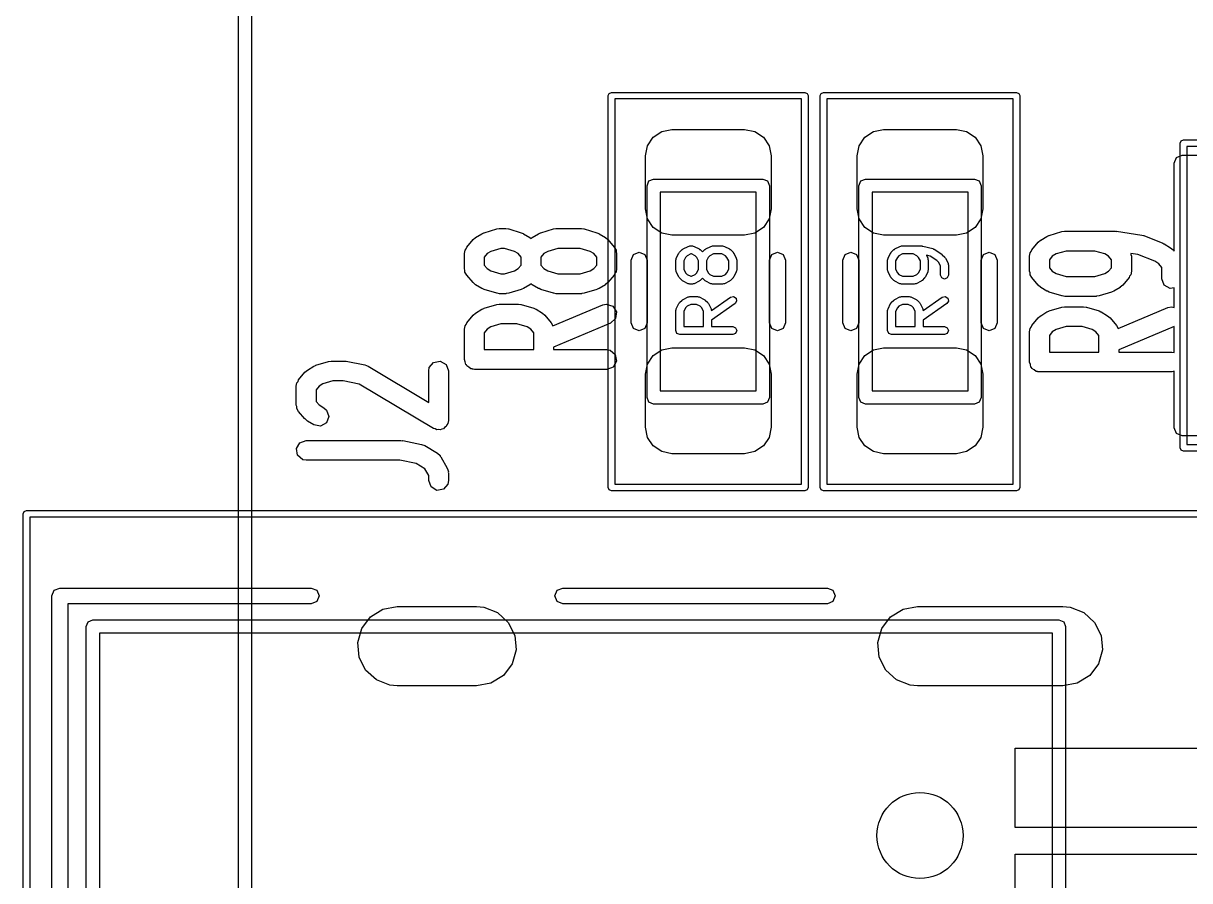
# Model space of a CAD drawing. Extents: x 3.67 to 6.5, y -4.53 to -1.6.
# Drawn here: x 3.6742 to 4.0212, y -3.2264 to -2.9714 of the extents above; entities that cross this region are included whole.
import ezdxf

# ---------------------------------------------------------------- set-up
doc = ezdxf.new("R2010")
doc.units = 0
doc.header["$MEASUREMENT"] = 0
doc.layers.add('BLACK', color=7, linetype='CONTINUOUS')

msp = doc.modelspace()

# ---------------------------------------------------------------- linework, layer by layer
at = {"layer": 'BLACK', "linetype": 'CONTINUOUS'}
for p, q in [((3.73819, -3.51378), (3.73819, -1.9685)), ((3.74213, -1.9685), (3.74213, -3.51378)), ((3.84823, -2.99291), (3.84852, -2.99222)), ((3.84823, -3.10945), (3.84823, -2.99291)), ((3.84852, -2.99222), (3.84921, -2.99193)), ((3.84921, -2.99193), (3.90669, -2.99193)), ((3.8502, -2.9939), (3.8502, -3.10846)), ((3.90571, -2.9939), (3.8502, -2.9939)), ((3.90571, -3.10846), (3.90571, -2.9939)), ((3.90669, -2.99193), (3.90739, -2.99222)), ((3.90739, -2.99222), (3.90768, -2.99291)), ((3.90768, -2.99291), (3.90768, -3.10945)), ((3.91122, -2.99291), (3.91151, -2.99222)), ((3.91122, -3.10945), (3.91122, -2.99291)), ((3.91151, -2.99222), (3.9122, -2.99193)), ((3.9122, -2.99193), (3.96969, -2.99193)), ((3.91319, -2.9939), (3.91319, -3.10846)), ((3.9687, -2.9939), (3.91319, -2.9939)), ((3.9687, -3.10846), (3.9687, -2.9939)), ((3.96969, -2.99193), (3.97038, -2.99222)), ((3.97038, -2.99222), (3.97067, -2.99291)), ((3.97067, -2.99291), (3.97067, -3.10945)), ((3.86156, -3.00526), (3.86411, -3.00355)), ((3.86411, -3.00355), (3.86713, -3.00295)), ((3.86713, -3.00295), (3.88878, -3.00295)), ((3.88878, -3.00295), (3.89179, -3.00355)), ((3.89179, -3.00355), (3.89435, -3.00526)), ((3.92455, -3.00526), (3.9271, -3.00355)), ((3.9271, -3.00355), (3.93012, -3.00295)), ((3.93012, -3.00295), (3.95177, -3.00295)), ((3.95177, -3.00295), (3.95478, -3.00355)), ((3.95478, -3.00355), (3.95734, -3.00526)), ((3.85925, -3.01083), (3.85985, -3.00781)), ((3.85985, -3.00781), (3.86156, -3.00526)), ((3.89435, -3.00526), (3.89605, -3.00781)), ((3.89605, -3.00781), (3.89665, -3.01083)), ((3.92224, -3.01083), (3.92284, -3.00781)), ((3.92284, -3.00781), (3.92455, -3.00526)), ((3.95734, -3.00526), (3.95905, -3.00781)), ((3.95905, -3.00781), (3.95965, -3.01083)), ((4.01831, -3.00709), (4.0186, -3.00639)), ((4.01831, -3.09764), (4.01831, -3.00709)), ((4.0186, -3.00639), (4.01929, -3.0061)), ((4.01929, -3.0061), (4.20433, -3.0061)), ((3.85925, -3.02657), (3.85925, -3.01083)), ((3.89665, -3.01083), (3.89665, -3.02657)), ((3.92224, -3.02657), (3.92224, -3.01083)), ((3.95965, -3.01083), (3.95965, -3.02657)), ((4.01654, -3.01299), (4.01723, -3.01132)), ((4.01723, -3.01132), (4.0189, -3.01063)), ((4.0189, -3.01063), (4.17677, -3.01063)), ((4.02028, -3.00807), (4.02028, -3.09665)), ((4.20335, -3.00807), (4.02028, -3.00807)), ((4.01654, -3.03912), (4.01654, -3.01299)), ((3.85974, -3.01969), (3.86032, -3.01829)), ((3.86032, -3.01829), (3.86171, -3.01772)), ((3.86171, -3.01772), (3.89419, -3.01772)), ((3.89419, -3.01772), (3.89558, -3.01829)), ((3.89558, -3.01829), (3.89616, -3.01969)), ((3.92274, -3.01969), (3.92331, -3.01829)), ((3.92331, -3.01829), (3.9247, -3.01772)), ((3.9247, -3.01772), (3.95719, -3.01772)), ((3.95719, -3.01772), (3.95858, -3.01829)), ((3.95858, -3.01829), (3.95915, -3.01969)), ((3.85974, -3.08268), (3.85974, -3.01969)), ((3.86368, -3.02165), (3.86368, -3.08071)), ((3.89222, -3.02165), (3.86368, -3.02165)), ((3.89222, -3.08071), (3.89222, -3.02165)), ((3.89616, -3.01969), (3.89616, -3.08268)), ((3.92274, -3.08268), (3.92274, -3.01969)), ((3.92667, -3.02165), (3.92667, -3.08071)), ((3.95522, -3.02165), (3.92667, -3.02165)), ((3.95522, -3.08071), (3.95522, -3.02165)), ((3.95915, -3.01969), (3.95915, -3.08268)), ((3.85985, -3.02959), (3.85925, -3.02657)), ((3.89665, -3.02657), (3.89605, -3.02959)), ((3.92284, -3.02959), (3.92224, -3.02657)), ((3.95965, -3.02657), (3.95905, -3.02959)), ((3.86156, -3.03214), (3.85985, -3.02959)), ((3.86411, -3.03385), (3.86156, -3.03214)), ((3.89435, -3.03214), (3.89179, -3.03385)), ((3.89605, -3.02959), (3.89435, -3.03214)), ((3.92455, -3.03214), (3.92284, -3.02959)), ((3.9271, -3.03385), (3.92455, -3.03214)), ((3.95734, -3.03214), (3.95478, -3.03385)), ((3.95905, -3.02959), (3.95734, -3.03214)), ((3.8061, -3.03799), (3.80798, -3.03574)), ((3.80798, -3.03574), (3.8087, -3.03512)), ((3.8087, -3.03512), (3.80873, -3.03509)), ((3.80873, -3.03509), (3.8106, -3.03397)), ((3.8106, -3.03397), (3.81116, -3.03375)), ((3.81116, -3.03375), (3.81127, -3.03367)), ((3.81127, -3.03367), (3.81502, -3.03255)), ((3.81502, -3.03255), (3.81577, -3.03246)), ((3.81577, -3.03246), (3.81587, -3.03242)), ((3.81587, -3.03242), (3.81774, -3.03242)), ((3.81774, -3.03242), (3.81849, -3.03255)), ((3.81849, -3.03255), (3.81859, -3.03255)), ((3.81859, -3.03255), (3.82234, -3.03367)), ((3.82234, -3.03367), (3.82288, -3.03394)), ((3.82288, -3.03394), (3.82301, -3.03397)), ((3.82301, -3.03397), (3.82489, -3.03509)), ((3.82489, -3.03509), (3.82524, -3.0354)), ((3.82524, -3.0354), (3.82558, -3.03512)), ((3.82558, -3.03512), (3.8256, -3.03509)), ((3.8256, -3.03509), (3.82747, -3.03397)), ((3.82747, -3.03397), (3.82804, -3.03375)), ((3.82804, -3.03375), (3.82814, -3.03367)), ((3.82814, -3.03367), (3.83189, -3.03255)), ((3.83189, -3.03255), (3.83264, -3.03246)), ((3.83264, -3.03246), (3.83274, -3.03242)), ((3.83274, -3.03242), (3.84024, -3.03242)), ((3.84024, -3.03242), (3.84098, -3.03255)), ((3.84098, -3.03255), (3.84109, -3.03255)), ((3.84109, -3.03255), (3.84484, -3.03367)), ((3.84484, -3.03367), (3.84538, -3.03394)), ((3.84538, -3.03394), (3.84551, -3.03397)), ((3.84551, -3.03397), (3.84739, -3.03509)), ((3.84739, -3.03509), (3.8481, -3.03572)), ((3.8481, -3.03572), (3.84813, -3.03574)), ((3.84813, -3.03574), (3.85001, -3.03799)), ((3.86713, -3.03445), (3.86411, -3.03385)), ((3.88878, -3.03445), (3.86713, -3.03445)), ((3.89179, -3.03385), (3.88878, -3.03445)), ((3.93012, -3.03445), (3.9271, -3.03385)), ((3.95177, -3.03445), (3.93012, -3.03445)), ((3.95478, -3.03385), (3.95177, -3.03445)), ((3.97684, -3.03588), (3.97871, -3.03476)), ((3.97871, -3.03476), (3.97927, -3.03454)), ((3.97927, -3.03454), (3.97938, -3.03446)), ((3.97938, -3.03446), (3.98313, -3.03334)), ((3.98313, -3.03334), (3.98388, -3.03325)), ((3.98388, -3.03325), (3.98398, -3.03321)), ((3.98398, -3.03321), (3.99898, -3.03321)), ((3.99898, -3.03321), (3.9993, -3.03327)), ((3.9993, -3.03327), (3.99942, -3.03324)), ((3.99942, -3.03324), (4.00692, -3.03437)), ((4.00692, -3.03437), (4.00743, -3.03454)), ((4.00743, -3.03454), (4.00757, -3.03455)), ((4.00757, -3.03455), (4.0132, -3.0368)), ((3.80542, -3.03988), (3.8056, -3.03887)), ((3.8056, -3.03887), (3.80593, -3.03847)), ((3.80593, -3.03847), (3.8061, -3.03799)), ((3.81332, -3.03922), (3.81219, -3.0399)), ((3.8163, -3.03833), (3.81332, -3.03922)), ((3.81731, -3.03833), (3.8163, -3.03833)), ((3.82029, -3.03922), (3.81731, -3.03833)), ((3.82142, -3.0399), (3.82029, -3.03922)), ((3.8302, -3.03922), (3.82907, -3.0399)), ((3.83318, -3.03833), (3.8302, -3.03922)), ((3.83981, -3.03833), (3.83318, -3.03833)), ((3.84279, -3.03922), (3.83981, -3.03833)), ((3.84392, -3.0399), (3.84279, -3.03922)), ((3.85001, -3.03799), (3.85052, -3.03888)), ((3.85052, -3.03888), (3.85052, -3.03939)), ((3.8694, -3.03947), (3.87015, -3.03872)), ((3.87015, -3.03872), (3.87033, -3.03865)), ((3.87033, -3.03865), (3.87046, -3.0385)), ((3.87046, -3.0385), (3.87196, -3.03775)), ((3.87196, -3.03775), (3.87224, -3.03773)), ((3.87224, -3.03773), (3.87249, -3.03763)), ((3.87249, -3.03763), (3.87324, -3.03763)), ((3.87324, -3.03763), (3.87349, -3.03773)), ((3.87349, -3.03773), (3.87377, -3.03775)), ((3.87377, -3.03775), (3.87527, -3.0385)), ((3.87527, -3.0385), (3.87539, -3.03865)), ((3.87539, -3.03865), (3.87557, -3.03872)), ((3.87557, -3.03872), (3.87624, -3.03939)), ((3.87624, -3.03939), (3.8769, -3.03872)), ((3.8769, -3.03872), (3.87708, -3.03865)), ((3.87708, -3.03865), (3.87721, -3.0385)), ((3.87721, -3.0385), (3.87871, -3.03775)), ((3.87871, -3.03775), (3.87898, -3.03773)), ((3.87898, -3.03773), (3.87924, -3.03763)), ((3.87924, -3.03763), (3.88224, -3.03763)), ((3.88224, -3.03763), (3.88249, -3.03773)), ((3.88249, -3.03773), (3.88277, -3.03775)), ((3.88277, -3.03775), (3.88427, -3.0385)), ((3.88427, -3.0385), (3.88439, -3.03865)), ((3.88439, -3.03865), (3.88457, -3.03872)), ((3.88457, -3.03872), (3.88532, -3.03947)), ((3.9324, -3.03947), (3.93315, -3.03872)), ((3.93315, -3.03872), (3.93333, -3.03865)), ((3.93333, -3.03865), (3.93345, -3.0385)), ((3.93345, -3.0385), (3.93495, -3.03775)), ((3.93495, -3.03775), (3.93523, -3.03773)), ((3.93523, -3.03773), (3.93548, -3.03763)), ((3.93548, -3.03763), (3.94148, -3.03763)), ((3.94148, -3.03763), (3.94162, -3.03768)), ((3.94162, -3.03768), (3.94177, -3.03766)), ((3.94177, -3.03766), (3.94477, -3.03841)), ((3.94477, -3.03841), (3.94493, -3.03853)), ((3.94493, -3.03853), (3.94514, -3.03857)), ((3.94514, -3.03857), (3.94739, -3.04007)), ((3.97371, -3.03965), (3.97404, -3.03926)), ((3.97404, -3.03926), (3.97421, -3.03877)), ((3.97421, -3.03877), (3.97609, -3.03652)), ((3.97609, -3.03652), (3.97681, -3.03591)), ((3.97681, -3.03591), (3.97684, -3.03588)), ((3.98441, -3.03912), (3.98143, -3.04001)), ((3.99292, -3.03912), (3.98441, -3.03912)), ((3.9959, -3.04001), (3.99292, -3.03912)), ((4.0132, -3.0368), (4.0135, -3.03698)), ((4.0135, -3.03698), (4.01362, -3.03701)), ((4.01362, -3.03701), (4.0155, -3.03813)), ((4.0155, -3.03813), (4.01621, -3.03876)), ((4.01621, -3.03876), (4.01624, -3.03877)), ((4.01624, -3.03877), (4.01654, -3.03912)), ((3.80542, -3.04438), (3.80542, -3.03988)), ((3.81219, -3.0399), (3.81132, -3.04095)), ((3.81132, -3.04095), (3.81132, -3.04331)), ((3.82229, -3.04095), (3.82142, -3.0399)), ((3.82229, -3.04331), (3.82229, -3.04095)), ((3.82907, -3.0399), (3.8282, -3.04095)), ((3.8282, -3.04095), (3.8282, -3.04331)), ((3.84479, -3.04095), (3.84392, -3.0399)), ((3.84479, -3.04331), (3.84479, -3.04095)), ((3.85052, -3.03939), (3.85069, -3.03988)), ((3.85069, -3.03988), (3.85069, -3.04438)), ((3.85502, -3.04184), (3.85571, -3.04017)), ((3.85502, -3.06052), (3.85502, -3.04184)), ((3.85571, -3.04017), (3.85738, -3.03948)), ((3.85738, -3.03948), (3.85905, -3.04017)), ((3.85905, -3.04017), (3.85974, -3.04184)), ((3.85974, -3.04184), (3.85974, -3.06052)), ((3.86831, -3.04181), (3.86841, -3.04155)), ((3.86831, -3.04481), (3.86831, -3.04181)), ((3.86841, -3.04155), (3.86843, -3.04128)), ((3.86843, -3.04128), (3.86918, -3.03978)), ((3.86918, -3.03978), (3.86933, -3.03965)), ((3.86933, -3.03965), (3.8694, -3.03947)), ((3.87121, -3.04101), (3.87067, -3.04209)), ((3.87067, -3.04209), (3.87067, -3.04453)), ((3.87169, -3.04053), (3.87121, -3.04101)), ((3.87277, -3.03999), (3.87169, -3.04053)), ((3.87296, -3.03999), (3.87277, -3.03999)), ((3.87404, -3.04053), (3.87296, -3.03999)), ((3.87452, -3.04101), (3.87404, -3.04053)), ((3.87506, -3.04209), (3.87452, -3.04101)), ((3.87506, -3.04453), (3.87506, -3.04209)), ((3.87796, -3.04101), (3.87742, -3.04209)), ((3.87742, -3.04209), (3.87742, -3.04453)), ((3.87844, -3.04053), (3.87796, -3.04101)), ((3.87952, -3.03999), (3.87844, -3.04053)), ((3.88196, -3.03999), (3.87952, -3.03999)), ((3.88304, -3.04053), (3.88196, -3.03999)), ((3.88352, -3.04101), (3.88304, -3.04053)), ((3.88406, -3.04209), (3.88352, -3.04101)), ((3.88406, -3.04453), (3.88406, -3.04209)), ((3.88532, -3.03947), (3.8854, -3.03965)), ((3.8854, -3.03965), (3.88554, -3.03978)), ((3.88554, -3.03978), (3.88629, -3.04128)), ((3.88629, -3.04128), (3.88631, -3.04155)), ((3.88631, -3.04155), (3.88642, -3.04181)), ((3.88642, -3.04181), (3.88642, -3.04481)), ((3.89616, -3.04184), (3.89685, -3.04017)), ((3.89616, -3.06052), (3.89616, -3.04184)), ((3.89685, -3.04017), (3.89852, -3.03948)), ((3.89852, -3.03948), (3.90019, -3.04017)), ((3.90019, -3.04017), (3.90089, -3.04184)), ((3.90089, -3.04184), (3.90089, -3.06052)), ((3.91801, -3.04184), (3.9187, -3.04017)), ((3.91801, -3.06052), (3.91801, -3.04184)), ((3.9187, -3.04017), (3.92037, -3.03948)), ((3.92037, -3.03948), (3.92204, -3.04017)), ((3.92204, -3.04017), (3.92274, -3.04184)), ((3.92274, -3.04184), (3.92274, -3.06052)), ((3.9313, -3.04181), (3.93141, -3.04155)), ((3.9313, -3.04481), (3.9313, -3.04181)), ((3.93141, -3.04155), (3.93143, -3.04128)), ((3.93143, -3.04128), (3.93218, -3.03978)), ((3.93218, -3.03978), (3.93232, -3.03965)), ((3.93232, -3.03965), (3.9324, -3.03947)), ((3.9342, -3.04101), (3.93366, -3.04209)), ((3.93366, -3.04209), (3.93366, -3.04453)), ((3.93468, -3.04053), (3.9342, -3.04101)), ((3.93576, -3.03999), (3.93468, -3.04053)), ((3.93895, -3.03999), (3.93576, -3.03999)), ((3.94003, -3.04053), (3.93895, -3.03999)), ((3.94051, -3.04101), (3.94003, -3.04053)), ((3.94105, -3.04209), (3.94051, -3.04101)), ((3.94105, -3.04453), (3.94105, -3.04209)), ((3.944, -3.04065), (3.94283, -3.04036)), ((3.94283, -3.04036), (3.94329, -3.04128)), ((3.94329, -3.04128), (3.94331, -3.04155)), ((3.94331, -3.04155), (3.94341, -3.04181)), ((3.94341, -3.04181), (3.94341, -3.04481)), ((3.94598, -3.04198), (3.944, -3.04065)), ((3.94651, -3.04251), (3.94598, -3.04198)), ((3.94705, -3.04359), (3.94651, -3.04251)), ((3.94739, -3.04007), (3.94745, -3.04018)), ((3.94745, -3.04018), (3.94757, -3.04022)), ((3.94757, -3.04022), (3.94832, -3.04097)), ((3.94832, -3.04097), (3.94839, -3.04115)), ((3.94839, -3.04115), (3.94854, -3.04128)), ((3.94854, -3.04128), (3.94929, -3.04278)), ((3.95915, -3.04184), (3.95985, -3.04017)), ((3.95915, -3.06052), (3.95915, -3.04184)), ((3.95985, -3.04017), (3.96152, -3.03948)), ((3.96152, -3.03948), (3.96319, -3.04017)), ((3.96319, -3.04017), (3.96388, -3.04184)), ((3.96388, -3.04184), (3.96388, -3.06052)), ((3.97353, -3.04066), (3.97371, -3.03965)), ((3.97353, -3.04516), (3.97353, -3.04066)), ((3.9803, -3.04069), (3.97943, -3.04173)), ((3.97943, -3.04173), (3.97943, -3.04409)), ((3.98143, -3.04001), (3.9803, -3.04069)), ((3.99703, -3.04069), (3.9959, -3.04001)), ((3.9979, -3.04173), (3.99703, -3.04069)), ((3.9979, -3.04409), (3.9979, -3.04173)), ((4.0057, -3.04016), (4.00363, -3.03985)), ((4.00363, -3.03985), (4.00363, -3.04018)), ((4.00363, -3.04018), (4.00381, -3.04066)), ((4.00381, -3.04066), (4.00381, -3.04516)), ((4.01079, -3.04219), (4.0057, -3.04016)), ((4.01203, -3.04294), (4.01079, -3.04219)), ((3.80559, -3.04486), (3.80542, -3.04438)), ((3.80559, -3.04538), (3.80559, -3.04486)), ((3.8061, -3.04627), (3.80559, -3.04538)), ((3.81132, -3.04331), (3.81219, -3.04435)), ((3.81219, -3.04435), (3.81332, -3.04503)), ((3.81332, -3.04503), (3.8163, -3.04592)), ((3.8163, -3.04592), (3.81731, -3.04592)), ((3.81731, -3.04592), (3.82029, -3.04503)), ((3.82029, -3.04503), (3.82142, -3.04435)), ((3.82142, -3.04435), (3.82229, -3.04331)), ((3.8282, -3.04331), (3.82907, -3.04435)), ((3.82907, -3.04435), (3.8302, -3.04503)), ((3.8302, -3.04503), (3.83318, -3.04592)), ((3.83318, -3.04592), (3.83981, -3.04592)), ((3.83981, -3.04592), (3.84279, -3.04503)), ((3.84279, -3.04503), (3.84392, -3.04435)), ((3.84392, -3.04435), (3.84479, -3.04331)), ((3.85018, -3.04578), (3.85001, -3.04627)), ((3.85052, -3.04539), (3.85018, -3.04578)), ((3.85069, -3.04438), (3.85052, -3.04539)), ((3.86841, -3.04506), (3.86831, -3.04481)), ((3.86843, -3.04534), (3.86841, -3.04506)), ((3.86918, -3.04683), (3.86843, -3.04534)), ((3.87067, -3.04453), (3.87121, -3.04561)), ((3.87121, -3.04561), (3.87169, -3.04609)), ((3.87169, -3.04609), (3.87277, -3.04663)), ((3.87296, -3.04663), (3.87404, -3.04609)), ((3.87404, -3.04609), (3.87452, -3.04561)), ((3.87452, -3.04561), (3.87506, -3.04453)), ((3.87742, -3.04453), (3.87796, -3.04561)), ((3.87796, -3.04561), (3.87844, -3.04609)), ((3.87844, -3.04609), (3.87952, -3.04663)), ((3.88196, -3.04663), (3.88304, -3.04609)), ((3.88304, -3.04609), (3.88352, -3.04561)), ((3.88352, -3.04561), (3.88406, -3.04453)), ((3.88629, -3.04534), (3.88554, -3.04683)), ((3.88631, -3.04506), (3.88629, -3.04534)), ((3.88642, -3.04481), (3.88631, -3.04506)), ((3.93141, -3.04506), (3.9313, -3.04481)), ((3.93143, -3.04534), (3.93141, -3.04506)), ((3.93218, -3.04683), (3.93143, -3.04534)), ((3.93366, -3.04453), (3.9342, -3.04561)), ((3.9342, -3.04561), (3.93468, -3.04609)), ((3.93468, -3.04609), (3.93576, -3.04663)), ((3.93895, -3.04663), (3.94003, -3.04609)), ((3.94003, -3.04609), (3.94051, -3.04561)), ((3.94051, -3.04561), (3.94105, -3.04453)), ((3.94329, -3.04534), (3.94254, -3.04683)), ((3.94331, -3.04506), (3.94329, -3.04534)), ((3.94341, -3.04481), (3.94331, -3.04506)), ((3.94705, -3.04631), (3.94705, -3.04359)), ((3.94929, -3.04278), (3.94931, -3.04305)), ((3.94931, -3.04305), (3.94941, -3.04331)), ((3.94941, -3.04331), (3.94941, -3.04631)), ((3.9737, -3.04565), (3.97353, -3.04516)), ((3.9737, -3.04616), (3.9737, -3.04565)), ((3.97421, -3.04705), (3.9737, -3.04616)), ((3.97943, -3.04409), (3.9803, -3.04514)), ((3.9803, -3.04514), (3.98143, -3.04582)), ((3.98143, -3.04582), (3.98441, -3.04671)), ((3.99292, -3.04671), (3.9959, -3.04582)), ((3.9959, -3.04582), (3.99703, -3.04514)), ((3.99703, -3.04514), (3.9979, -3.04409)), ((4.00363, -3.04617), (4.0033, -3.04657)), ((4.00381, -3.04516), (4.00363, -3.04617)), ((4.0129, -3.04398), (4.01203, -3.04294)), ((4.0129, -3.04741), (4.0129, -3.04398)), ((3.80798, -3.04852), (3.8061, -3.04627)), ((3.80801, -3.04853), (3.80798, -3.04852)), ((3.80873, -3.04916), (3.80801, -3.04853)), ((3.8106, -3.05028), (3.80873, -3.04916)), ((3.82489, -3.04916), (3.82301, -3.05028)), ((3.82491, -3.04913), (3.82489, -3.04916)), ((3.82524, -3.04885), (3.82491, -3.04913)), ((3.8256, -3.04916), (3.82524, -3.04885)), ((3.82747, -3.05028), (3.8256, -3.04916)), ((3.84739, -3.04916), (3.84551, -3.05028)), ((3.84741, -3.04913), (3.84739, -3.04916)), ((3.84813, -3.04852), (3.84741, -3.04913)), ((3.85001, -3.04627), (3.84813, -3.04852)), ((3.86933, -3.04696), (3.86918, -3.04683)), ((3.8694, -3.04714), (3.86933, -3.04696)), ((3.87015, -3.04789), (3.8694, -3.04714)), ((3.87033, -3.04797), (3.87015, -3.04789)), ((3.87046, -3.04811), (3.87033, -3.04797)), ((3.87196, -3.04886), (3.87046, -3.04811)), ((3.87224, -3.04888), (3.87196, -3.04886)), ((3.87249, -3.04899), (3.87224, -3.04888)), ((3.87324, -3.04899), (3.87249, -3.04899)), ((3.87277, -3.04663), (3.87296, -3.04663)), ((3.87349, -3.04888), (3.87324, -3.04899)), ((3.87377, -3.04886), (3.87349, -3.04888)), ((3.87527, -3.04811), (3.87377, -3.04886)), ((3.87539, -3.04797), (3.87527, -3.04811)), ((3.87557, -3.04789), (3.87539, -3.04797)), ((3.87624, -3.04723), (3.87557, -3.04789)), ((3.8769, -3.04789), (3.87624, -3.04723)), ((3.87708, -3.04797), (3.8769, -3.04789)), ((3.87721, -3.04811), (3.87708, -3.04797)), ((3.87871, -3.04886), (3.87721, -3.04811)), ((3.87898, -3.04888), (3.87871, -3.04886)), ((3.87924, -3.04899), (3.87898, -3.04888)), ((3.88224, -3.04899), (3.87924, -3.04899)), ((3.87952, -3.04663), (3.88196, -3.04663)), ((3.88249, -3.04888), (3.88224, -3.04899)), ((3.88277, -3.04886), (3.88249, -3.04888)), ((3.88427, -3.04811), (3.88277, -3.04886)), ((3.88439, -3.04797), (3.88427, -3.04811)), ((3.88457, -3.04789), (3.88439, -3.04797)), ((3.88532, -3.04714), (3.88457, -3.04789)), ((3.8854, -3.04696), (3.88532, -3.04714)), ((3.88554, -3.04683), (3.8854, -3.04696)), ((3.93232, -3.04696), (3.93218, -3.04683)), ((3.9324, -3.04714), (3.93232, -3.04696)), ((3.93315, -3.04789), (3.9324, -3.04714)), ((3.93333, -3.04797), (3.93315, -3.04789)), ((3.93345, -3.04811), (3.93333, -3.04797)), ((3.93495, -3.04886), (3.93345, -3.04811)), ((3.93523, -3.04888), (3.93495, -3.04886)), ((3.93548, -3.04899), (3.93523, -3.04888)), ((3.93923, -3.04899), (3.93548, -3.04899)), ((3.93576, -3.04663), (3.93895, -3.04663)), ((3.93949, -3.04888), (3.93923, -3.04899)), ((3.93976, -3.04886), (3.93949, -3.04888)), ((3.94126, -3.04811), (3.93976, -3.04886)), ((3.94139, -3.04797), (3.94126, -3.04811)), ((3.94157, -3.04789), (3.94139, -3.04797)), ((3.94232, -3.04714), (3.94157, -3.04789)), ((3.94239, -3.04696), (3.94232, -3.04714)), ((3.94254, -3.04683), (3.94239, -3.04696)), ((3.9474, -3.04714), (3.94705, -3.04631)), ((3.94823, -3.04749), (3.9474, -3.04714)), ((3.94907, -3.04714), (3.94823, -3.04749)), ((3.94941, -3.04631), (3.94907, -3.04714)), ((3.97609, -3.0493), (3.97421, -3.04705)), ((3.97612, -3.04932), (3.97609, -3.0493)), ((3.97684, -3.04994), (3.97612, -3.04932)), ((3.98441, -3.04671), (3.99292, -3.04671)), ((4.00125, -3.0493), (4.00052, -3.04992)), ((4.00312, -3.04705), (4.00125, -3.0493)), ((4.0033, -3.04657), (4.00312, -3.04705)), ((4.01359, -3.04931), (4.0129, -3.04741)), ((4.01534, -3.05032), (4.01359, -3.04931)), ((3.81073, -3.05031), (3.8106, -3.05028)), ((3.81127, -3.05058), (3.81073, -3.05031)), ((3.81502, -3.0517), (3.81127, -3.05058)), ((3.81513, -3.0517), (3.81502, -3.0517)), ((3.81587, -3.05183), (3.81513, -3.0517)), ((3.81774, -3.05183), (3.81587, -3.05183)), ((3.81785, -3.05179), (3.81774, -3.05183)), ((3.81859, -3.0517), (3.81785, -3.05179)), ((3.82234, -3.05058), (3.81859, -3.0517)), ((3.82245, -3.0505), (3.82234, -3.05058)), ((3.82301, -3.05028), (3.82245, -3.0505)), ((3.82761, -3.05031), (3.82747, -3.05028)), ((3.82814, -3.05058), (3.82761, -3.05031)), ((3.83189, -3.0517), (3.82814, -3.05058)), ((3.832, -3.0517), (3.83189, -3.0517)), ((3.83274, -3.05183), (3.832, -3.0517)), ((3.84024, -3.05183), (3.83274, -3.05183)), ((3.84034, -3.05179), (3.84024, -3.05183)), ((3.84109, -3.0517), (3.84034, -3.05179)), ((3.84484, -3.05058), (3.84109, -3.0517)), ((3.84495, -3.0505), (3.84484, -3.05058)), ((3.84551, -3.05028), (3.84495, -3.0505)), ((3.87046, -3.0535), (3.87196, -3.05275)), ((3.87196, -3.05275), (3.87224, -3.05273)), ((3.87224, -3.05273), (3.87249, -3.05262)), ((3.87249, -3.05262), (3.87474, -3.05262)), ((3.87474, -3.05262), (3.87499, -3.05273)), ((3.87499, -3.05273), (3.87527, -3.05275)), ((3.87527, -3.05275), (3.87677, -3.0535)), ((3.87891, -3.05679), (3.88456, -3.05284)), ((3.88456, -3.05284), (3.88544, -3.05264)), ((3.88544, -3.05264), (3.88621, -3.05313)), ((3.88621, -3.05313), (3.8864, -3.05401)), ((3.93345, -3.0535), (3.93495, -3.05275)), ((3.93495, -3.05275), (3.93523, -3.05273)), ((3.93523, -3.05273), (3.93548, -3.05262)), ((3.93548, -3.05262), (3.93773, -3.05262)), ((3.93773, -3.05262), (3.93799, -3.05273)), ((3.93799, -3.05273), (3.93826, -3.05275)), ((3.93826, -3.05275), (3.93976, -3.0535)), ((3.94191, -3.05679), (3.94755, -3.05284)), ((3.94755, -3.05284), (3.94844, -3.05264)), ((3.94844, -3.05264), (3.9492, -3.05313)), ((3.9492, -3.05313), (3.94939, -3.05401)), ((3.97871, -3.05107), (3.97684, -3.04994)), ((3.97884, -3.0511), (3.97871, -3.05107)), ((3.97938, -3.05137), (3.97884, -3.0511)), ((3.98313, -3.05249), (3.97938, -3.05137)), ((3.98324, -3.05248), (3.98313, -3.05249)), ((3.98398, -3.05262), (3.98324, -3.05248)), ((3.99335, -3.05262), (3.98398, -3.05262)), ((3.99345, -3.05258), (3.99335, -3.05262)), ((3.9942, -3.05249), (3.99345, -3.05258)), ((3.99795, -3.05137), (3.9942, -3.05249)), ((3.99806, -3.05128), (3.99795, -3.05137)), ((3.99862, -3.05107), (3.99806, -3.05128)), ((4.0005, -3.04994), (3.99862, -3.05107)), ((4.00052, -3.04992), (4.0005, -3.04994)), ((4.01654, -3.05011), (4.01534, -3.05032)), ((4.01654, -3.05597), (4.01654, -3.05011)), ((3.80873, -3.05759), (3.8106, -3.05647)), ((3.8106, -3.05647), (3.81116, -3.05625)), ((3.81116, -3.05625), (3.81127, -3.05617)), ((3.81127, -3.05617), (3.81502, -3.05505)), ((3.81502, -3.05505), (3.81577, -3.05496)), ((3.81577, -3.05496), (3.81587, -3.05492)), ((3.81587, -3.05492), (3.82149, -3.05492)), ((3.82149, -3.05492), (3.82224, -3.05505)), ((3.82224, -3.05505), (3.82234, -3.05505)), ((3.82234, -3.05505), (3.82609, -3.05617)), ((3.82609, -3.05617), (3.82663, -3.05644)), ((3.82663, -3.05644), (3.82676, -3.05647)), ((3.82676, -3.05647), (3.82864, -3.05759)), ((3.83177, -3.06138), (3.8466, -3.05515)), ((3.8466, -3.05515), (3.8476, -3.05492)), ((3.8476, -3.05492), (3.84953, -3.05552)), ((3.84953, -3.05552), (3.85062, -3.05722)), ((3.86831, -3.05681), (3.86841, -3.05655)), ((3.86841, -3.05655), (3.86843, -3.05628)), ((3.86843, -3.05628), (3.86918, -3.05478)), ((3.86918, -3.05478), (3.86933, -3.05465)), ((3.86933, -3.05465), (3.8694, -3.05447)), ((3.8694, -3.05447), (3.87015, -3.05372)), ((3.87015, -3.05372), (3.87033, -3.05365)), ((3.87033, -3.05365), (3.87046, -3.0535)), ((3.87121, -3.05601), (3.87067, -3.05708)), ((3.87169, -3.05553), (3.87121, -3.05601)), ((3.87277, -3.05499), (3.87169, -3.05553)), ((3.87446, -3.05499), (3.87277, -3.05499)), ((3.87554, -3.05553), (3.87446, -3.05499)), ((3.87602, -3.05601), (3.87554, -3.05553)), ((3.87656, -3.05708), (3.87602, -3.05601)), ((3.87677, -3.0535), (3.87689, -3.05365)), ((3.87689, -3.05365), (3.87707, -3.05372)), ((3.87707, -3.05372), (3.87782, -3.05447)), ((3.87782, -3.05447), (3.8779, -3.05465)), ((3.8779, -3.05465), (3.87805, -3.05478)), ((3.87805, -3.05478), (3.8788, -3.05628)), ((3.8788, -3.05628), (3.87881, -3.05655)), ((3.87881, -3.05655), (3.87891, -3.05679)), ((3.88592, -3.05477), (3.87892, -3.05967)), ((3.8864, -3.05401), (3.88592, -3.05477)), ((3.9313, -3.05681), (3.93141, -3.05655)), ((3.93141, -3.05655), (3.93143, -3.05628)), ((3.93143, -3.05628), (3.93218, -3.05478)), ((3.93218, -3.05478), (3.93232, -3.05465)), ((3.93232, -3.05465), (3.9324, -3.05447)), ((3.9324, -3.05447), (3.93315, -3.05372)), ((3.93315, -3.05372), (3.93333, -3.05365)), ((3.93333, -3.05365), (3.93345, -3.0535)), ((3.9342, -3.05601), (3.93366, -3.05708)), ((3.93468, -3.05553), (3.9342, -3.05601)), ((3.93576, -3.05499), (3.93468, -3.05553)), ((3.93745, -3.05499), (3.93576, -3.05499)), ((3.93853, -3.05553), (3.93745, -3.05499)), ((3.93901, -3.05601), (3.93853, -3.05553)), ((3.93955, -3.05708), (3.93901, -3.05601)), ((3.93976, -3.0535), (3.93989, -3.05365)), ((3.93989, -3.05365), (3.94007, -3.05372)), ((3.94007, -3.05372), (3.94082, -3.05447)), ((3.94082, -3.05447), (3.94089, -3.05465)), ((3.94089, -3.05465), (3.94104, -3.05478)), ((3.94104, -3.05478), (3.94179, -3.05628)), ((3.94179, -3.05628), (3.94181, -3.05655)), ((3.94181, -3.05655), (3.94191, -3.05679)), ((3.94891, -3.05477), (3.94191, -3.05967)), ((3.94939, -3.05401), (3.94891, -3.05477)), ((3.97938, -3.05696), (3.98313, -3.05583)), ((3.98313, -3.05583), (3.98388, -3.05575)), ((3.98388, -3.05575), (3.98398, -3.05571)), ((3.98398, -3.05571), (3.9896, -3.05571)), ((3.9896, -3.05571), (3.99035, -3.05584)), ((3.99035, -3.05584), (3.99045, -3.05583)), ((3.99045, -3.05583), (3.9942, -3.05696)), ((3.99988, -3.06217), (4.01471, -3.05594)), ((4.01471, -3.05594), (4.01571, -3.05571)), ((4.01571, -3.05571), (4.01654, -3.05597)), ((3.8061, -3.06048), (3.80798, -3.05823)), ((3.80798, -3.05823), (3.8087, -3.05762)), ((3.8087, -3.05762), (3.80873, -3.05759)), ((3.82864, -3.05759), (3.82936, -3.05822)), ((3.82936, -3.05822), (3.82939, -3.05823)), ((3.82939, -3.05823), (3.83126, -3.06048)), ((3.85037, -3.05922), (3.84888, -3.0606)), ((3.85062, -3.05722), (3.85037, -3.05922)), ((3.86831, -3.0628), (3.86831, -3.05681)), ((3.87067, -3.05708), (3.87067, -3.06162)), ((3.87656, -3.06162), (3.87656, -3.05708)), ((3.87892, -3.05967), (3.87892, -3.06162)), ((3.9313, -3.0628), (3.9313, -3.05681)), ((3.93366, -3.05708), (3.93366, -3.06162)), ((3.93955, -3.06162), (3.93955, -3.05708)), ((3.94191, -3.05967), (3.94191, -3.06162)), ((3.97421, -3.06127), (3.97609, -3.05902)), ((3.97609, -3.05902), (3.97681, -3.05841)), ((3.97681, -3.05841), (3.97684, -3.05838)), ((3.97684, -3.05838), (3.97871, -3.05725)), ((3.97871, -3.05725), (3.97927, -3.05704)), ((3.97927, -3.05704), (3.97938, -3.05696)), ((3.9942, -3.05696), (3.99474, -3.05723)), ((3.99474, -3.05723), (3.99487, -3.05725)), ((3.99487, -3.05725), (3.99675, -3.05838)), ((3.99675, -3.05838), (3.99747, -3.059)), ((3.99747, -3.059), (3.9975, -3.05902)), ((3.9975, -3.05902), (3.99937, -3.06127)), ((3.80542, -3.06237), (3.8056, -3.06136)), ((3.80542, -3.07137), (3.80542, -3.06237)), ((3.8056, -3.06136), (3.80593, -3.06097)), ((3.80593, -3.06097), (3.8061, -3.06048)), ((3.81219, -3.0624), (3.81132, -3.06344)), ((3.81132, -3.06344), (3.81132, -3.06842)), ((3.81332, -3.06172), (3.81219, -3.0624)), ((3.8163, -3.06083), (3.81332, -3.06172)), ((3.82106, -3.06083), (3.8163, -3.06083)), ((3.82404, -3.06172), (3.82106, -3.06083)), ((3.82517, -3.0624), (3.82404, -3.06172)), ((3.82604, -3.06344), (3.82517, -3.0624)), ((3.82604, -3.06842), (3.82604, -3.06344)), ((3.83126, -3.06048), (3.83177, -3.06137)), ((3.83177, -3.06137), (3.83177, -3.06138)), ((3.84888, -3.0606), (3.83195, -3.06771)), ((3.85571, -3.06219), (3.85502, -3.06052)), ((3.85738, -3.06288), (3.85571, -3.06219)), ((3.85905, -3.06219), (3.85738, -3.06288)), ((3.85974, -3.06052), (3.85905, -3.06219)), ((3.86865, -3.06364), (3.86831, -3.0628)), ((3.87067, -3.06162), (3.87656, -3.06162)), ((3.87892, -3.06162), (3.88524, -3.06162)), ((3.88524, -3.06162), (3.88607, -3.06197)), ((3.88607, -3.06197), (3.88642, -3.0628)), ((3.88642, -3.0628), (3.88607, -3.06364)), ((3.89685, -3.06219), (3.89616, -3.06052)), ((3.89852, -3.06288), (3.89685, -3.06219)), ((3.90019, -3.06219), (3.89852, -3.06288)), ((3.90089, -3.06052), (3.90019, -3.06219)), ((3.9187, -3.06219), (3.91801, -3.06052)), ((3.92037, -3.06288), (3.9187, -3.06219)), ((3.92204, -3.06219), (3.92037, -3.06288)), ((3.92274, -3.06052), (3.92204, -3.06219)), ((3.93165, -3.06364), (3.9313, -3.0628)), ((3.93366, -3.06162), (3.93955, -3.06162)), ((3.94191, -3.06162), (3.94823, -3.06162)), ((3.94823, -3.06162), (3.94907, -3.06197)), ((3.94907, -3.06197), (3.94941, -3.0628)), ((3.94941, -3.0628), (3.94907, -3.06364)), ((3.95985, -3.06219), (3.95915, -3.06052)), ((3.96152, -3.06288), (3.95985, -3.06219)), ((3.96319, -3.06219), (3.96152, -3.06288)), ((3.96388, -3.06052), (3.96319, -3.06219)), ((3.97353, -3.06316), (3.97371, -3.06215)), ((3.97353, -3.07216), (3.97353, -3.06316)), ((3.97371, -3.06215), (3.97404, -3.06176)), ((3.97404, -3.06176), (3.97421, -3.06127)), ((3.9803, -3.06319), (3.97943, -3.06423)), ((3.98143, -3.06251), (3.9803, -3.06319)), ((3.98441, -3.06161), (3.98143, -3.06251)), ((3.98917, -3.06161), (3.98441, -3.06161)), ((3.99215, -3.06251), (3.98917, -3.06161)), ((3.99328, -3.06319), (3.99215, -3.06251)), ((3.99415, -3.06423), (3.99328, -3.06319)), ((3.99937, -3.06127), (3.99988, -3.06216)), ((3.99988, -3.06216), (3.99988, -3.06217)), ((4.01654, -3.06158), (4.00006, -3.0685)), ((4.01654, -3.06933), (4.01654, -3.06158)), ((3.86949, -3.06399), (3.86865, -3.06364)), ((3.87774, -3.06399), (3.86949, -3.06399)), ((3.88524, -3.06399), (3.87774, -3.06399)), ((3.88607, -3.06364), (3.88524, -3.06399)), ((3.93248, -3.06399), (3.93165, -3.06364)), ((3.94073, -3.06399), (3.93248, -3.06399)), ((3.94823, -3.06399), (3.94073, -3.06399)), ((3.94907, -3.06364), (3.94823, -3.06399)), ((3.97943, -3.06423), (3.97943, -3.06921)), ((3.99415, -3.06921), (3.99415, -3.06423)), ((3.81132, -3.06842), (3.82604, -3.06842)), ((3.83195, -3.06771), (3.83195, -3.06842)), ((3.83195, -3.06842), (3.84774, -3.06842)), ((3.84774, -3.06842), (3.84875, -3.0686)), ((3.84875, -3.0686), (3.8503, -3.0699)), ((3.8503, -3.0699), (3.85065, -3.07189)), ((3.85985, -3.07277), (3.86156, -3.07022)), ((3.86156, -3.07022), (3.86411, -3.06851)), ((3.86411, -3.06851), (3.86713, -3.06791)), ((3.86713, -3.06791), (3.88878, -3.06791)), ((3.88878, -3.06791), (3.89179, -3.06851)), ((3.89179, -3.06851), (3.89435, -3.07022)), ((3.89435, -3.07022), (3.89605, -3.07277)), ((3.92284, -3.07277), (3.92455, -3.07022)), ((3.92455, -3.07022), (3.9271, -3.06851)), ((3.9271, -3.06851), (3.93012, -3.06791)), ((3.93012, -3.06791), (3.95177, -3.06791)), ((3.95177, -3.06791), (3.95478, -3.06851)), ((3.95478, -3.06851), (3.95734, -3.07022)), ((3.95734, -3.07022), (3.95905, -3.07277)), ((3.97943, -3.06921), (3.99415, -3.06921)), ((4.00006, -3.0685), (4.00006, -3.06921)), ((4.00006, -3.06921), (4.01585, -3.06921)), ((4.01585, -3.06921), (4.01654, -3.06933)), ((3.75873, -3.07452), (3.7606, -3.0734)), ((3.7606, -3.0734), (3.76116, -3.07318)), ((3.76116, -3.07318), (3.76127, -3.0731)), ((3.76127, -3.0731), (3.76502, -3.07197)), ((3.76502, -3.07197), (3.76577, -3.07189)), ((3.76577, -3.07189), (3.76587, -3.07185)), ((3.76587, -3.07185), (3.76962, -3.07185)), ((3.76962, -3.07185), (3.77006, -3.07193)), ((3.77006, -3.07193), (3.7702, -3.07191)), ((3.7702, -3.07191), (3.77582, -3.07303)), ((3.77582, -3.07303), (3.77675, -3.07339)), ((3.77675, -3.07339), (3.77676, -3.0734)), ((3.77676, -3.0734), (3.79479, -3.08421)), ((3.79479, -3.0748), (3.79497, -3.07379)), ((3.79497, -3.07379), (3.79626, -3.07225)), ((3.79626, -3.07225), (3.79825, -3.0719)), ((3.79825, -3.0719), (3.8, -3.07291)), ((3.8, -3.07291), (3.80069, -3.0748)), ((3.80568, -3.07209), (3.80542, -3.07137)), ((3.80581, -3.07285), (3.80568, -3.07209)), ((3.80602, -3.07302), (3.80581, -3.07285)), ((3.80611, -3.07327), (3.80602, -3.07302)), ((3.80677, -3.07365), (3.80611, -3.07327)), ((3.80736, -3.07415), (3.80677, -3.07365)), ((3.84964, -3.07363), (3.84774, -3.07433)), ((3.85065, -3.07189), (3.84964, -3.07363)), ((3.85925, -3.07579), (3.85985, -3.07277)), ((3.89605, -3.07277), (3.89665, -3.07579)), ((3.92224, -3.07579), (3.92284, -3.07277)), ((3.95905, -3.07277), (3.95965, -3.07579)), ((3.97379, -3.07288), (3.97353, -3.07216)), ((3.97392, -3.07364), (3.97379, -3.07288)), ((3.97413, -3.07381), (3.97392, -3.07364)), ((3.97422, -3.07406), (3.97413, -3.07381)), ((3.75593, -3.0779), (3.7561, -3.07741)), ((3.7561, -3.07741), (3.75798, -3.07516)), ((3.75798, -3.07516), (3.7587, -3.07455)), ((3.7587, -3.07455), (3.75873, -3.07452)), ((3.79479, -3.08421), (3.79479, -3.0748)), ((3.80069, -3.0748), (3.80069, -3.08943)), ((3.80774, -3.07421), (3.80736, -3.07415)), ((3.80786, -3.07428), (3.80774, -3.07421)), ((3.80799, -3.07426), (3.80786, -3.07428)), ((3.80837, -3.07433), (3.80799, -3.07426)), ((3.84774, -3.07433), (3.80837, -3.07433)), ((3.85925, -3.09154), (3.85925, -3.07579)), ((3.89665, -3.07579), (3.89665, -3.09154)), ((3.92224, -3.09154), (3.92224, -3.07579)), ((3.95965, -3.07579), (3.95965, -3.09154)), ((3.97488, -3.07444), (3.97422, -3.07406)), ((3.97547, -3.07493), (3.97488, -3.07444)), ((3.97585, -3.075), (3.97547, -3.07493)), ((3.97597, -3.07507), (3.97585, -3.075)), ((3.9761, -3.07504), (3.97597, -3.07507)), ((3.97648, -3.07511), (3.9761, -3.07504)), ((4.01585, -3.07511), (3.97648, -3.07511)), ((4.01654, -3.07486), (4.01585, -3.07511)), ((4.01654, -3.09173), (4.01654, -3.07486)), ((3.75542, -3.0793), (3.7556, -3.07829)), ((3.75542, -3.08493), (3.75542, -3.0793)), ((3.7556, -3.07829), (3.75593, -3.0779)), ((3.76219, -3.07933), (3.76132, -3.08037)), ((3.76132, -3.08037), (3.76132, -3.08386)), ((3.76332, -3.07865), (3.76219, -3.07933)), ((3.7663, -3.07776), (3.76332, -3.07865)), ((3.76933, -3.07776), (3.7663, -3.07776)), ((3.77416, -3.07872), (3.76933, -3.07776)), ((3.79622, -3.09196), (3.77416, -3.07872)), ((3.86368, -3.08071), (3.89222, -3.08071)), ((3.92667, -3.08071), (3.95522, -3.08071)), ((3.76132, -3.08386), (3.76219, -3.0849)), ((3.86032, -3.08407), (3.85974, -3.08268)), ((3.86171, -3.08465), (3.86032, -3.08407)), ((3.89558, -3.08407), (3.89419, -3.08465)), ((3.89616, -3.08268), (3.89558, -3.08407)), ((3.92331, -3.08407), (3.92274, -3.08268)), ((3.9247, -3.08465), (3.92331, -3.08407)), ((3.95858, -3.08407), (3.95719, -3.08465)), ((3.95915, -3.08268), (3.95858, -3.08407)), ((3.75559, -3.08541), (3.75542, -3.08493)), ((3.75559, -3.08593), (3.75559, -3.08541)), ((3.7561, -3.08682), (3.75559, -3.08593)), ((3.75798, -3.08907), (3.7561, -3.08682)), ((3.76219, -3.0849), (3.76364, -3.08577)), ((3.76364, -3.08577), (3.76441, -3.08644)), ((3.76441, -3.08644), (3.76507, -3.08835)), ((3.89419, -3.08465), (3.86171, -3.08465)), ((3.95719, -3.08465), (3.9247, -3.08465)), ((3.75801, -3.08908), (3.75798, -3.08907)), ((3.75873, -3.08971), (3.75801, -3.08908)), ((3.7606, -3.09083), (3.75873, -3.08971)), ((3.76258, -3.09122), (3.7606, -3.09083)), ((3.76435, -3.09024), (3.76258, -3.09122)), ((3.76507, -3.08835), (3.76435, -3.09024)), ((3.80017, -3.09085), (3.79997, -3.09136)), ((3.80052, -3.09044), (3.80017, -3.09085)), ((3.80068, -3.08952), (3.80052, -3.09044)), ((3.80069, -3.08948), (3.80068, -3.08952)), ((3.80069, -3.08943), (3.80069, -3.08946)), ((3.80069, -3.08946), (3.80069, -3.08948)), ((3.79676, -3.09206), (3.79622, -3.09196)), ((3.79723, -3.09233), (3.79676, -3.09206)), ((3.79772, -3.09225), (3.79723, -3.09233)), ((3.7982, -3.09234), (3.79772, -3.09225)), ((3.79868, -3.09208), (3.7982, -3.09234)), ((3.79922, -3.09198), (3.79868, -3.09208)), ((3.79954, -3.0916), (3.79922, -3.09198)), ((3.79997, -3.09136), (3.79954, -3.0916)), ((3.85985, -3.09455), (3.85925, -3.09154)), ((3.86156, -3.0971), (3.85985, -3.09455)), ((3.89605, -3.09455), (3.89435, -3.0971)), ((3.89665, -3.09154), (3.89605, -3.09455)), ((3.92284, -3.09455), (3.92224, -3.09154)), ((3.92455, -3.0971), (3.92284, -3.09455)), ((3.95905, -3.09455), (3.95734, -3.0971)), ((3.95965, -3.09154), (3.95905, -3.09455)), ((4.01723, -3.0934), (4.01654, -3.09173)), ((4.0189, -3.09409), (4.01723, -3.0934)), ((4.17677, -3.09409), (4.0189, -3.09409)), ((3.75546, -3.09791), (3.75647, -3.09616)), ((3.75581, -3.0999), (3.75546, -3.09791)), ((3.75647, -3.09616), (3.75837, -3.09547)), ((3.75837, -3.09547), (3.78649, -3.09547)), ((3.78649, -3.09547), (3.78694, -3.09555)), ((3.78694, -3.09555), (3.78707, -3.09553)), ((3.78707, -3.09553), (3.7927, -3.09665)), ((3.7927, -3.09665), (3.79362, -3.09701)), ((3.79362, -3.09701), (3.79364, -3.09702)), ((3.79364, -3.09702), (3.79739, -3.09927)), ((3.86411, -3.09881), (3.86156, -3.0971)), ((3.89435, -3.0971), (3.89179, -3.09881)), ((3.9271, -3.09881), (3.92455, -3.0971)), ((3.95734, -3.0971), (3.95478, -3.09881)), ((4.0186, -3.09833), (4.01831, -3.09764)), ((4.02028, -3.09665), (4.20335, -3.09665)), ((3.75736, -3.1012), (3.75581, -3.0999)), ((3.75837, -3.10138), (3.75736, -3.1012)), ((3.7862, -3.10138), (3.75837, -3.10138)), ((3.79104, -3.10235), (3.7862, -3.10138)), ((3.79739, -3.09927), (3.79816, -3.09994)), ((3.79816, -3.09994), (3.79825, -3.10019)), ((3.79825, -3.10019), (3.79845, -3.10037)), ((3.79845, -3.10037), (3.80032, -3.10374)), ((3.86713, -3.09941), (3.86411, -3.09881)), ((3.88878, -3.09941), (3.86713, -3.09941)), ((3.89179, -3.09881), (3.88878, -3.09941)), ((3.93012, -3.09941), (3.9271, -3.09881)), ((3.95177, -3.09941), (3.93012, -3.09941)), ((3.95478, -3.09881), (3.95177, -3.09941)), ((4.01929, -3.09862), (4.0186, -3.09833)), ((4.20433, -3.09862), (4.01929, -3.09862)), ((3.79367, -3.10392), (3.79104, -3.10235)), ((3.79479, -3.10594), (3.79367, -3.10392)), ((3.80032, -3.10374), (3.80066, -3.10471)), ((3.80066, -3.10471), (3.80061, -3.10495)), ((3.80061, -3.10495), (3.80069, -3.10517)), ((3.80069, -3.10517), (3.80069, -3.10742)), ((3.79479, -3.10742), (3.79479, -3.10594)), ((3.79548, -3.10932), (3.79479, -3.10742)), ((3.80052, -3.10843), (3.79922, -3.10998)), ((3.80069, -3.10742), (3.80052, -3.10843)), ((3.8502, -3.10846), (3.90571, -3.10846)), ((3.91319, -3.10846), (3.9687, -3.10846)), ((3.79723, -3.11033), (3.79548, -3.10932)), ((3.79922, -3.10998), (3.79723, -3.11033)), ((3.84852, -3.11014), (3.84823, -3.10945)), ((3.84921, -3.11043), (3.84852, -3.11014)), ((3.90669, -3.11043), (3.84921, -3.11043)), ((3.90739, -3.11014), (3.90669, -3.11043)), ((3.90768, -3.10945), (3.90739, -3.11014)), ((3.91151, -3.11014), (3.91122, -3.10945)), ((3.9122, -3.11043), (3.91151, -3.11014)), ((3.96969, -3.11043), (3.9122, -3.11043)), ((3.97038, -3.11014), (3.96969, -3.11043)), ((3.97067, -3.10945), (3.97038, -3.11014)), ((3.67421, -3.11732), (3.6745, -3.11663)), ((3.67421, -3.53622), (3.67421, -3.11732)), ((3.6745, -3.11663), (3.6752, -3.11634)), ((3.6752, -3.11634), (4.04606, -3.11634)), ((3.67618, -3.11831), (3.67618, -3.53524)), ((4.04508, -3.11831), (3.67618, -3.11831)), ((3.68337, -3.14006), (3.68504, -3.13937)), ((3.68504, -3.13937), (3.75984, -3.13937)), ((3.75984, -3.13937), (3.76151, -3.14006)), ((3.83298, -3.14006), (3.83465, -3.13937)), ((3.83465, -3.13937), (3.91339, -3.13937)), ((3.91339, -3.13937), (3.91506, -3.14006)), ((3.68268, -3.14173), (3.68337, -3.14006)), ((3.68268, -3.51181), (3.68268, -3.14173)), ((3.76151, -3.14006), (3.7622, -3.14173)), ((3.7622, -3.14173), (3.76151, -3.1434)), ((3.83228, -3.14173), (3.83298, -3.14006)), ((3.83298, -3.1434), (3.83228, -3.14173)), ((3.91506, -3.14006), (3.91575, -3.14173)), ((3.91575, -3.14173), (3.91506, -3.1434)), ((3.75984, -3.14409), (3.6874, -3.14409)), ((3.6874, -3.14409), (3.6874, -3.50945)), ((3.76151, -3.1434), (3.75984, -3.14409)), ((3.77748, -3.14796), (3.78117, -3.14568)), ((3.78117, -3.14568), (3.78543, -3.14488)), ((3.78543, -3.14488), (3.80906, -3.14488)), ((3.80906, -3.14488), (3.81123, -3.14508)), ((3.81123, -3.14508), (3.81527, -3.14665)), ((3.81527, -3.14665), (3.81848, -3.14958)), ((3.83465, -3.14409), (3.83298, -3.1434)), ((3.91339, -3.14409), (3.83465, -3.14409)), ((3.91506, -3.1434), (3.91339, -3.14409)), ((3.9322, -3.14796), (3.93589, -3.14568)), ((3.93589, -3.14568), (3.94016, -3.14488)), ((3.94016, -3.14488), (3.98346, -3.14488)), ((3.98346, -3.14488), (3.98563, -3.14508)), ((3.98563, -3.14508), (3.98968, -3.14665)), ((3.98968, -3.14665), (3.99289, -3.14958)), ((3.69291, -3.15079), (3.69349, -3.1494)), ((3.69349, -3.1494), (3.69488, -3.14882)), ((3.69488, -3.14882), (3.98228, -3.14882)), ((3.77486, -3.15143), (3.77748, -3.14796)), ((3.81848, -3.14958), (3.82042, -3.15346)), ((3.92958, -3.15143), (3.9322, -3.14796)), ((3.98228, -3.14882), (3.98368, -3.1494)), ((3.98368, -3.1494), (3.98425, -3.15079)), ((3.99289, -3.14958), (3.99482, -3.15346)), ((3.69291, -3.50276), (3.69291, -3.15079)), ((3.69685, -3.15276), (3.69685, -3.50079)), ((3.98031, -3.15276), (3.69685, -3.15276)), ((3.77367, -3.1556), (3.77486, -3.15143)), ((3.82042, -3.15346), (3.82082, -3.15778)), ((3.9284, -3.1556), (3.92958, -3.15143)), ((3.98031, -3.50079), (3.98031, -3.15276)), ((3.98425, -3.15079), (3.98425, -3.50276)), ((3.99482, -3.15346), (3.99523, -3.15778)), ((3.77407, -3.15993), (3.77367, -3.1556)), ((3.9288, -3.15993), (3.9284, -3.1556)), ((3.77601, -3.16381), (3.77407, -3.15993)), ((3.82082, -3.15778), (3.81963, -3.16196)), ((3.93073, -3.16381), (3.9288, -3.15993)), ((3.99523, -3.15778), (3.99404, -3.16196)), ((3.77922, -3.16673), (3.77601, -3.16381)), ((3.81963, -3.16196), (3.81701, -3.16542)), ((3.93394, -3.16673), (3.93073, -3.16381)), ((3.99404, -3.16196), (3.99142, -3.16542)), ((3.78326, -3.1683), (3.77922, -3.16673)), ((3.81701, -3.16542), (3.81332, -3.16771)), ((3.93799, -3.1683), (3.93394, -3.16673)), ((3.99142, -3.16542), (3.98773, -3.16771)), ((3.78543, -3.1685), (3.78326, -3.1683)), ((3.80906, -3.1685), (3.78543, -3.1685)), ((3.81332, -3.16771), (3.80906, -3.1685)), ((3.94016, -3.1685), (3.93799, -3.1683)), ((3.98346, -3.1685), (3.94016, -3.1685)), ((3.98773, -3.16771), (3.98346, -3.1685)), ((3.96929, -3.21063), (3.96929, -3.18701)), ((3.96929, -3.18701), (4.02638, -3.18701)), ((4.02638, -3.21063), (3.96929, -3.21063)), ((3.96929, -3.24213), (3.96929, -3.2185)), ((3.96929, -3.2185), (4.02638, -3.2185))]:
    msp.add_line(p, q, dxfattribs=at)
at = {"layer": 'BLACK'}
msp.add_circle((3.94094, -3.21299), 0.0128, dxfattribs=at)

doc.saveas('drawing.dxf')
